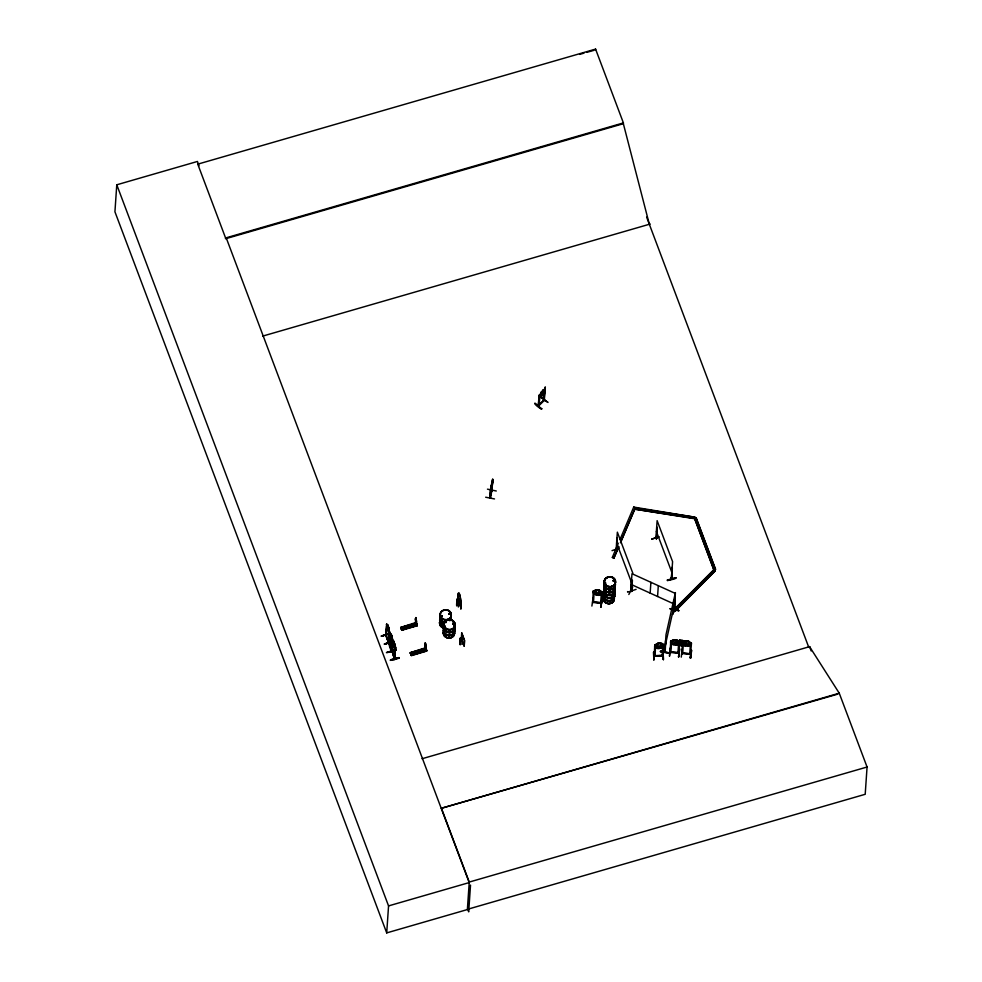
<?xml version="1.0" encoding="UTF-8"?>
<svg xmlns="http://www.w3.org/2000/svg" width="982" height="982" viewBox="0 0 982 982"><rect width="100%" height="100%" fill="white"/><g stroke="black" fill="none" stroke-linecap="round" stroke-linejoin="round"><path stroke-width="1.47" d="M415.288 618.672L415.877 625.068L416.601 621.496M425.046 643.541L425.402 650.366C426.875 647.371 424.654 638.263 426.016 646.819M424.862 644.352L425.525 650.329M665.354 651.459L664.961 650.845L665.231 652.011M665.317 651.005L664.802 652.097L666.005 634.667L675.42 592.576L674.057 610.755C671.86 608.693 674.695 611.86 674.597 609.515M199.051 165.749L197.431 161.465L116.772 184.8L114.931 211.793L386.712 932.9L467.371 909.565L469.249 882.069L441.434 808.26L839.254 693.206L867.069 767.016L865.203 794.291L467.383 909.344M225.578 237.975L225.529 238.761L623.349 123.695L623.398 122.91L595.583 49.1L197.763 164.154L225.578 237.975L623.398 122.91M390.026 633.844L381.47 636.054M384.527 644.167L391.646 642.302M389.817 632.383L388.958 644.008L389.338 631.095L388.504 642.805L385.631 635.194L386.761 624.27M385.644 634.9L385.926 635.968L386.724 624.171L387.816 625.117L387.154 626.823L389.044 631.868M388.982 642.756C390.21 648.415 381.63 621.373 388.528 642.412M389.523 633.623L387.362 630.186L386.638 624.196M386.368 624.405L387.043 624.859L385.901 635.894M388.627 641.995L388.946 631.23M388.393 642.658L388.614 641.614M388.688 639.245L389.13 630.579L387.804 625.031L386.663 624.294L387.006 624.92M392.444 639.331L391.56 650.919C386.036 643.185 391.769 632.678 387.816 625.117M389.584 635.784L389.78 632.285L391.843 635.747L392.702 640.019L391.855 650.833M391.413 635.17L391.658 638.165L390.713 635.649L391.18 634.298M393.843 641.369L395.157 648.083L393.266 643.05L393.942 641.332C385.926 638.054 400.03 676.033 392.113 650.956M392.481 640.62L393.119 641.136L392.063 651.803M392.039 652.195L392.837 640.399M392.334 652.109L391.879 650.649M394.666 658.186L395.464 647.334L394.911 658.947L392.014 651.262M393.5 646.414C391.523 634.458 392.984 649.237 395.55 649.875L393.831 641.283M396.004 649.409C391.401 651.213 376.879 655.301 396.114 649.961M399.195 658.173C391.339 658.026 383.864 663.145 399.195 658.136M416.859 623.68L400.865 627.94L416.503 623.693L416.552 622.907L416.859 623.68C416.773 626.688 414.956 618.82 417.227 625.755L401.81 630.309L400.828 627.817M403.369 626.725L404.375 629.192M404.94 626.258L405.934 628.726M406.327 625.853L407.321 628.308M386.712 932.9L388.553 905.907L116.772 184.8M407.886 625.374L408.893 627.842M425.427 649.139L426.335 648.611L410.341 653.067L411.372 655.669L426.765 651.054L425.746 648.501M411.298 655.362L426.691 650.747L426.63 650.084L425.12 651.213C421.548 648.574 427.98 646.561 424.199 648.771M411.863 652.343L412.87 654.798M414.662 623.472C418.455 621.262 412.023 623.275 415.582 625.915L415.607 625.448M412.906 652.023L413.913 654.491M415.914 617.518L415.423 619.507M416.135 618.402L416.429 621.14M416.172 622.428L400.668 627.424L416.282 623.447M415.975 617.911L416.478 621.532M414.465 651.557L415.472 654.012M416.798 623.312L415.877 623.901L416.417 622.944M416.663 624.515L416.724 623.73M417.068 625.166L401.491 629.474M417.141 625.473L401.638 629.867L417.154 625.448L417.092 624.785M415.852 651.14L416.859 653.607M417.424 650.673L418.418 653.14M425.194 643.75L425.28 642.682L424.703 643.996M425.709 647.727L410.206 652.711L425.685 648.194M425.452 649.065C426.532 648.267 426.495 649.433 425.893 649.028L410.537 653.558M425.55 648.857L426.09 648.194M426.63 650.084L411.016 654.761L426.691 650.821M441.434 808.26L837.744 694.139M456.569 605.366L456.9 599.302L458.68 598.787L458.361 607.023M458.631 599.486L458.913 600.235L457.133 600.751L456.9 599.302L458.631 598.885M456.802 606.004L457.219 600.002M458.128 594.024C457.575 620.047 456.9 574.593 461.024 601.708C460.288 623.091 462.203 591.446 458.299 593.975M458.226 604.875L458.68 598.787M459.441 599.167L458.754 599.364M462.35 638.41L462.068 637.662L460.288 638.177L460.521 639.626L462.301 639.11L462.019 638.361M459.957 644.241L460.362 638.239M460.202 644.879L460.288 638.177M461.7 632.85L464.596 640.534L464.228 645.935L464.412 640.583L461.7 632.85L461.331 638.251M461.982 638.435L462.068 637.662L462.227 638.447M461.859 644.401L462.24 638.337M462.841 637.932L462.141 638.239M490.46 497.309L490.251 498.07L490.853 486.421L489.944 498.009L491.614 489.871M490.079 497.236L490.853 486.421M490.509 497.371L490.484 496.917M491.528 485.255L491.872 482.309M491.712 490.116L491.847 490.779M492.547 480.775L492.854 479.363L491.822 491.049L492.755 479.351M491.822 491.049L492.731 479.462M496.291 491L487.465 489.159M470.525 885.077L468.696 911.848L467.714 909.246M534.957 403.295C533.84 404.118 541.72 410.095 541.818 408.647M539.093 405.37L538.259 406.094L539.057 395.243L539.83 394.874M539.891 394.936L538.492 406.29L539.179 405.222M538.652 405.873L544.31 400.325M539.584 394.69L538.259 405.983L544.335 399.932M539.855 394.862L539.155 405.615M540.886 397.354L547.993 402.46L541.107 397.133M541.769 408.843L534.945 403.32L541.499 409.163M544.359 400.226L543.463 400.717L543.991 393.905M540.935 396.9C546.164 394.494 546.164 373.307 543.709 400.902L543.93 400.435M544.642 389.903L545.035 389.498M544.789 389.302L544.065 400.104L538.75 405.1M544.31 400.411L545.108 389.4L543.267 389.707L539.216 395.5M595.522 49.886L595.583 49.1M591.888 606.066L593.091 597.915M602.187 593.938L599.02 595.313L596.099 594.859L593.165 592.821L593.288 591.103L596.393 589.765L599.425 590.145L602.297 592.22L602.175 594.024L599.069 595.362L596.025 594.982L596.393 589.765L593.275 591.189L592.674 602.383L593.496 602.408L592.76 601.585M593.496 602.408L594.184 591.078M599.081 595.276L599.364 590.268M601.426 602.752L600.481 603.353L600.726 602.567L601.45 603.427L602.199 592.232L599.376 590.182L600.653 593.324L596.651 593.852L594.773 592.6L596.43 589.9M600.64 603.414L601.414 592.109M600.898 607.293L602.089 599.069L600.972 607.072M612.019 550.657L618.979 548.128M612.351 557.445L613.983 558.022L612.351 557.445L618.304 543.206M616.782 549.92C616.279 519.024 618.488 557.359 616.168 549.036M616.794 550.165L617.162 543.783M627.547 591.569L627.694 592.22L636.103 589.36M633.721 507.08L635.342 508.001L694.79 517.17L633.721 507.08L620.059 539.376M628.824 594.503L632.654 587.224M696.213 517.895L694.519 518.717L635.096 509.216L694.544 518.373L696.213 517.895L715.522 569.13L673.161 610.35M620.538 542.395L635.366 507.669L620.514 542.739M673.848 610.755L675.162 593.361L631.991 573.709L630.726 591.029L631.622 591.434L631.88 581.982M631.573 590.55L631.696 589.261M631.622 591.434L632.42 580.35M631.929 590.317L632.347 584.081M658.959 537.031L651.778 539.044M650.158 593.116L650.894 582.314M656.553 538.124L656.369 537.976M656.32 537.547L656.541 538.688L656.983 527.125M656.541 538.688L656.848 533.766M657.044 530.783L657.253 527.813M653.631 652.122L653.828 660.199L653.558 652.085M657.572 596.491L658.308 585.689M655.62 645.162L654.773 645.113L654.196 656.357L654.184 655.522L654.994 656.234L655.669 644.928L654.798 645.199M660.432 651.741L660.542 651.078L669.393 652.809M662.187 655.117L662.187 655.915L662.74 644.536L663.611 644.72M667.33 580.067C675.481 580.055 682.208 574.998 667.343 580.117M663.132 651.594L663.415 659.634M663.022 655.399L663.636 644.622L662.838 644.671M663.132 651.569L663.402 659.45M664.888 651.287L665.71 640.51L665.195 651.999M671.344 578.533L671.479 577.747M671.504 578.288L671.725 578.987L672.167 567.424L671.393 578.999M670.006 608.914L678.844 610.706L670.08 608.607M669.393 652.748L669.294 653.398L660.444 651.68M670.313 648.206L669.491 656.013M670.755 641.209L670.092 652.465L678.906 653.19L679.605 642.019L680.698 640.583L681.68 640.755L682.527 642.682L683.423 642.24L682.699 653.558L681.938 652.772L681.876 653.57L682.539 642.314L685.571 640.853L688.615 641.123L689.929 642.989L689.83 644.266L687.793 645.113L683.938 643.726L679.912 644.388L678.046 643.185L674.033 643.824L672.154 642.633L672.24 641.344L673.824 639.798L676.819 640.031L678.046 643.185M673.321 609.712L673.247 610.436M673.37 608.509C672.179 606.189 675.591 598.284 673.983 599.597M670.767 641.295L671.627 641.283L670.878 652.49L670.055 651.704M673.934 610.743L674.978 599.13L675.125 599.904M674.425 610.767L675.285 599.192M675.444 610.902L715.178 570.665L713.853 569.609L694.544 518.373L713.828 569.953L715.154 571.008L675.444 610.902L674.118 609.847L674.401 610.497M672.572 614.388L676.132 606.815L672.596 614.413M676.426 643.456L676.549 641.651L679.667 640.215L682.723 640.497L685.608 642.486L685.485 644.204L682.318 645.677L679.311 645.444L676.426 643.456L679.311 645.444M676.524 643.456L675.788 640.203L673.701 641.479L674.609 642.989L676.598 642.498M679.495 643.701L679.704 642.019L676.77 640.068L679.593 642.105L678.758 641.921L677.924 652.821M679.802 649.053L678.587 656.848M681.275 657.13L682.122 649.09M683.938 643.726L682.662 640.632L679.667 640.313L676.549 641.651M682.723 640.497L685.608 642.486L685.387 644.18M690.53 642.891L689.708 654.245L690.751 653.619M690.702 642.915L691.402 643.124M690.383 657.952L691.586 650.158L690.8 658.186M713.828 569.953L715.522 569.13M839.254 693.206L809.573 646.659L808.628 646.929L646.635 217.108M440.992 616.586L441.47 616.107M445.214 626.614L445.153 625.755M449.51 614.118L449.29 613.32M450.529 614.18L450.333 613.517L450.149 614.155M450.603 613.983L450.026 613.198M452.874 623.214L452.665 623.987M454.003 623.325L453.524 624.233L453.451 623.275M453.046 623.877L453.242 624.184M453.659 624.208L454.101 623.595M454.273 624.11L454.261 623.484M605.207 583.308L605.931 583.21L605.28 582.817M613.075 580.595L614.327 581.369M614.487 580.632L613.91 581.283L613.333 580.411M614.658 581.16L614.388 580.362M670.645 642.891L670.657 641.185C679.704 637.465 667.048 642.289 671.578 641.369M669.528 656.246L670.276 647.985M676.426 645.113L679.593 643.726M676.463 645.248L673.419 644.965L670.546 642.891M678.918 641.958L679.605 642.019M677.899 653.091L678.955 652.514M679.704 640.362L678.132 641.909M678.525 657.068L679.348 648.807L678.611 657.032M683.349 642.253C681.324 642.13 684.417 646.635 681.668 642.829L683.362 641.725L681.14 642.523L679.163 641.295L680.636 642.731L678.881 643.873L681.152 643.026L685.203 646.07L688.259 646.266M682.318 645.591L679.323 645.358M682.6 653.546L682.736 652.846L682.502 653.582M685.497 642.498L687.572 641.295L688.382 643.603L686.393 644.094L685.436 643.333M685.596 640.988L682.441 642.375M688.21 646.303L691.279 644.806M689.695 654.196L689.745 653.521M689.806 654.245L689.843 653.533M691.132 649.912L690.309 658.161L691.23 650.121M660.505 651.336L669.368 653.042M490.988 487.281L492.203 482.8M485.66 497.223L494.511 498.93M593.374 591.213L594.135 591.594L593.288 591.103M597.4 590.243L598.394 590.28L599.253 591.864M593.57 601.733C592.023 602.027 599.376 602.064 600.726 602.617M600.456 603.304L600.616 602.641M616.463 549.81L616.61 549.085M671.087 577.87L671.307 578.545M391.192 650.17L391.204 650.244C390.934 646.193 394.138 635.391 390.296 633.66L390.762 637.625L392.1 639.969M389.289 643.431L391.879 650.44L391.29 649.753M394.273 657.879L394.641 658.64M491.074 487.305L491.786 482.96M492.645 481.057L492.031 485.427L492.62 481.131M492.007 484.777L492.461 482.052M635.072 509.548L635.366 507.669M694.519 518.717L694.814 516.827M491.258 486.507L491 487.195M665.71 640.51L665.551 641.221L666.017 640.571M678.844 610.706C677.924 607.551 672.032 610.865 674.573 610.08M491.7 482.948L492.424 479.4M492.031 485.415L490.865 488.999L491.356 487.993M489.932 497.899L491.245 492.228M491.528 490.914L491.687 490.202M665.268 645.456L674.683 603.365M542.653 390.738L541.229 394.261L543.144 392.272L542.567 390.676M440.869 616.058L441.655 616.487M449.216 613.725L450.198 613.566M449.351 614.094L450.259 613.541M452.69 623.545L454.003 623.607M454.285 623.852L452.812 624.098M614.167 581.209L614.143 580.264M614.425 581L614.462 580.497M614.008 557.69L618.758 546.569M613.983 558.022L618.734 546.9M490.337 497.911L492.105 489.846M654.969 656.271L654.871 655.534M616.156 549.601L617.359 532.158L632.801 573.144M656.541 538.222L656.172 538.75L655.89 537.964L657.13 520.656L672.584 561.643L671.344 579.049M656.541 538.578L656.32 537.989M391.843 650.722L389.105 643.284M391.167 635.98L390.591 637.367L391.548 639.883L391.474 636.827M394.236 642.412L393.77 643.762L394.715 646.279L394.555 643.247M407.235 626.221L407.174 627.24M408.119 627.191L407.911 626.185M416.773 651.52L416.712 652.539M417.362 652.662L417.78 651.827M417.657 652.49L417.706 651.692M690.604 653.975L681.729 653.067M441.041 615.886L441.262 616.475L441.274 615.824M613.419 580.301L613.382 580.583A5.708 5.106 3.9 0 1 614.462 581.602M654.049 655.546L654.184 656.32M654.122 655.964L662.973 655.51M662.875 655.829L654.086 656.283M592.649 601.941L601.475 603.108M596.32 591.495L597.412 590.157M713.853 569.609L674.143 609.503L675.469 610.558M684.037 642.449L685.608 640.902M655.951 537.535L656.221 538.701M407.1 626.406L407.898 626.258M416.638 651.692L417.583 651.643M450.357 614.266L449.216 614.315M614.487 581.246L614.351 581.454A5.622 5.02 3.9 0 0 613.431 580.472L613.541 580.202M613.468 580.485L613.149 581.221M673.186 609.957L674.192 610.509M654.675 645.113L657.842 643.271L660.849 643.063C667.465 644.413 661.082 649.532 657.461 648.451L654.663 646.794M654.785 645.211L657.854 643.357L660.849 643.063L662.077 645.996L658.05 647.224L656.172 646.316L657.854 643.357M660.456 648.243L663.611 646.316M682.478 643.063L680.489 643.541L679.532 642.793M599.204 592.612L598.198 593.165L596.27 592.244M674.425 610.301L673.333 610.08M407.837 627.363L408.242 626.528M449.56 613.173L449.302 613.946M452.997 623.091L454.31 623.509M631.549 591.459L630.751 590.636M544.126 400.042L543.844 400.447M400.803 627.768L416.221 623.202M416.429 623.705L401 628.259L400.754 627.559L401.748 630.088M401.613 629.818L417.178 624.982M410.402 653.214L425.979 648.623M426.384 648.979L425.942 648.243M411.151 655.117L426.704 650.28M592.772 601.549L592.674 602.383L601.365 603.414M658.762 536.626L651.803 539.143M672.424 568.112L671.872 567.51M262.746 336.09L650.28 224.006M457.182 600.051L459.441 599.057M388.037 626.209L388.602 630.063L388.356 627.056M387.362 630.186L386.613 625.89M388.332 632.703L389.498 633.525M381.482 636.311L389.866 633.402M381.335 635.894L390.026 633.574L381.458 636.201M390.848 634.826L390.087 636.655L391.99 641.688M392.076 640.399L391.818 637.428M389.572 634.028L391.401 640.902M389.928 637.109L390.517 639.957M391.523 641.725L384.379 643.996L391.671 642.142M392.972 641.602L384.416 644.082M392.432 643.345L391.364 642.51M396.016 649.458L387.595 652.502L396.163 649.838M462.915 638.14L460.239 638.877L460.558 639.552L462.227 639.073M399.073 657.78L390.517 660.248L399.06 657.535M808.591 646.831L809.524 646.561L811.193 650.968M422.039 758.742L809.573 646.659M469.249 882.069L867.069 767.016M388.553 905.907L469.212 882.585L226.461 238.491M579.625 54.378L583.971 53.151M586.855 52.341L594.085 50.291M417.375 652.588L416.712 652.465M545.182 389.461L543.242 389.78L544.065 391.83L542.727 394.15L540.223 395.795L541.291 391.757M541.045 396.875L539.093 397.207L540.972 396.826M670.718 652.478L670.866 651.778M678.157 652.355L678.022 653.14M678.832 652.858L669.957 652.011M690.506 654.319L691.5 643.112L688.566 641.172M654.564 646.819L657.51 648.402L660.493 648.194M662.997 655.117L662.052 655.104L662.187 655.878M654.994 655.669L661.991 655.276M449.916 613.063L449.02 614.241M691.365 643.21L690.53 643.038M670.952 651.901L677.948 652.539M682.748 652.993L689.732 653.644M681.79 653.472L690.493 654.356L690.653 653.607M390.738 638.852L391.843 641.7M391.253 638.386L391.879 638.816M391.069 638.214L390.713 638.852M631.082 590.415L631.659 590.636M631.647 589.716L631.917 590.415M394.543 658.934L395.464 647.384M632.273 580.595L631.684 580.018L630.825 591.103M631.254 584.499L673.124 603.574M682.33 643.996L685.252 646.033M392.555 641.627L391.487 640.792L392.579 641.725L391.708 637.453M392.469 643.443L390.394 639.994M394.543 648.906L395.636 649.838M631.794 589.384L631.622 590.501M393.119 640.976L392.788 640.546M616.168 549.515L616.438 550.202M696.189 518.238L715.497 569.474M656.393 531.446L671.848 572.432M616.622 542.948L632.064 583.946M458.594 599.56L458.827 600.198M458.901 601.929L460.828 607.048M458.238 600.702L460.656 607.109M456.851 600.002L457.133 600.751M462.78 642.093L464.228 645.935M462.117 640.865L464.044 645.984M391.732 637.453L389.67 634.004L390.529 638.275M392.567 639.957L391.83 635.747M395.059 647.457L395.758 648.132L394.887 643.861M417.215 625.73L417.031 625.252M411.028 654.785L411.311 655.436M410.206 652.735L410.488 653.312M675.874 577.809L667.478 580.681M623.349 123.695L649.335 224.277M388.676 627.658L389.547 631.929M662.654 651.397L663.329 659.671M659.818 643.468L660.616 645.542L658.627 646.316L657.719 644.953L658.836 643.529M450.983 615.984A5.708 5.106 3.9 0 1 450.689 619.875M445.938 622.649A5.708 5.106 3.9 0 1 440.452 615.223M440.317 618.402A5.622 5.02 3.9 0 0 444.257 625.608A5.708 5.106 3.9 0 1 440.255 618.194M450.038 617.973A5.622 5.02 3.9 0 1 450.971 620.452M444.269 625.35A5.622 5.02 3.9 0 0 449.67 632.666A5.622 5.02 3.9 0 0 453.979 624.92A5.634 5.033 3.9 0 1 449.67 632.678A5.634 5.033 3.9 0 1 444.257 625.35A5.708 5.106 3.9 0 1 440.267 618.046M441.09 616.942A5.708 5.106 3.9 0 1 442.207 616.082A5.622 5.02 3.9 0 0 441.176 616.831A5.634 5.033 3.9 0 1 442.268 615.972M450.137 617.604A5.708 5.106 3.9 0 1 451.082 620.121M441.078 617.101A5.708 5.106 3.9 0 1 442.207 616.242M450.124 617.764A5.708 5.106 3.9 0 1 451.069 620.28M450.713 618.66A5.622 5.02 3.9 0 1 450.996 619.949A5.634 5.033 3.9 0 0 450.726 618.66M440.182 620.747A5.597 4.996 3.9 0 0 444.11 627.915A5.622 5.02 3.9 0 0 448.762 635.133A5.622 5.02 3.9 0 0 454.457 628.59M440.132 620.894A5.646 5.045 3.9 0 0 444.085 628.124A5.708 5.106 3.9 0 0 449.486 635.55A5.708 5.106 3.9 0 0 453.856 627.682M454.273 631.573A5.646 5.045 3.9 0 1 447.829 638.054A5.646 5.045 3.9 0 1 444.686 629.732A5.646 5.045 3.9 0 0 447.829 637.944A5.622 5.02 3.9 0 0 454.249 631.586A5.646 5.045 3.9 0 1 447.829 637.944A5.622 5.02 3.9 0 1 444.711 629.757M454.261 631.414A5.622 5.02 3.9 0 1 447.841 637.87A5.622 5.02 3.9 0 1 444.723 629.585M454.065 624.712A5.708 5.106 3.9 0 1 449.682 632.58A5.708 5.106 3.9 0 1 444.195 625.141M453.868 627.535A5.708 5.106 3.9 0 1 449.498 635.403A5.708 5.106 3.9 0 1 443.999 627.964M454.077 624.552A5.708 5.106 3.9 0 1 449.695 632.42A5.708 5.106 3.9 0 1 444.208 624.994M454.666 625.608A5.622 5.02 3.9 0 1 448.97 632.163A5.622 5.02 3.9 0 1 444.294 624.859M614.904 585.935A5.708 5.106 3.9 0 1 609.122 592.588A5.708 5.106 3.9 0 1 604.372 585.174M613.983 587.285A5.597 4.996 3.9 0 1 609.687 595.006A5.597 4.996 3.9 0 1 604.311 587.715M615.113 582.964A5.708 5.106 3.9 0 1 609.319 589.617A5.708 5.106 3.9 0 1 604.581 582.191M613.468 580.743A5.708 5.106 3.9 0 1 614.45 581.749M614.842 585.64A5.622 5.02 3.9 0 1 609.147 592.183A5.622 5.02 3.9 0 1 604.482 584.879M614.916 585.788A5.708 5.106 3.9 0 1 609.135 592.441A5.708 5.106 3.9 0 1 604.384 585.014M615.113 582.805A5.708 5.106 3.9 0 1 609.331 589.458A5.708 5.106 3.9 0 1 604.593 582.044M615.333 583.946A5.622 5.02 3.9 0 1 609.356 589.2A5.622 5.02 3.9 0 1 604.212 583.136M614.229 594.626A5.622 5.02 3.9 0 1 607.809 601.082A5.622 5.02 3.9 0 1 604.679 592.797M614.327 594.429A5.708 5.106 3.9 0 1 607.797 600.984A5.708 5.106 3.9 0 1 604.63 592.563M603.255 597.437A5.597 4.996 3.9 0 0 608.374 603.476A5.597 4.996 3.9 0 0 614.327 598.247A5.646 5.045 3.9 0 1 608.374 603.586A5.646 5.045 3.9 0 1 603.206 597.596A5.622 5.02 3.9 0 0 608.361 603.66A5.646 5.045 3.9 0 0 614.364 598.419A5.622 5.02 3.9 0 1 608.361 603.66A5.646 5.045 3.9 0 1 603.206 597.498M613.946 587.727A5.597 4.996 3.9 0 1 609.662 595.448A5.597 4.996 3.9 0 1 604.274 588.157M614.523 591.446A5.708 5.106 3.9 0 1 608.005 598.001A5.708 5.106 3.9 0 1 604.826 589.593M614.425 591.643A5.622 5.02 3.9 0 1 608.742 598.198A5.622 5.02 3.9 0 1 604.065 590.894M614.339 594.282A5.708 5.106 3.9 0 1 607.809 600.837A5.708 5.106 3.9 0 1 604.642 592.416M614.536 591.299A5.708 5.106 3.9 0 1 608.754 597.952A5.708 5.106 3.9 0 1 604.016 590.526M402.338 626.946L403.332 629.597L402.338 626.946M601.328 592.244L602.101 592.625L601.328 592.244M442.06 618.451A5.622 5.02 3.9 0 0 451.278 615.775A5.622 5.02 3.9 0 0 443.962 609.932A5.622 5.02 3.9 0 0 442.06 618.451A5.646 5.045 3.9 0 0 451.29 615.898A5.646 5.045 3.9 0 0 443.95 610.031A5.646 5.045 3.9 0 0 442.035 618.574M442.06 618.685A5.597 4.996 3.9 0 0 451.241 616.033A5.597 4.996 3.9 0 0 443.95 610.215A5.597 4.996 3.9 0 0 442.06 618.685M449.83 620.599A5.634 5.033 3.9 0 0 450.934 615.677A5.622 5.02 3.9 0 1 449.817 620.599M440.55 614.928A5.634 5.033 3.9 0 0 445.963 622.257A5.622 5.02 3.9 0 1 440.562 614.928M450.603 620.01A5.622 5.02 3.9 0 0 451.069 618.783A5.634 5.033 3.9 0 1 450.615 620.023M440.525 615.432A5.622 5.02 3.9 0 0 444.465 622.637A5.634 5.033 3.9 0 1 440.513 615.419M440.353 617.911A5.622 5.02 3.9 0 0 444.294 625.117A5.634 5.033 3.9 0 1 440.341 617.899M440.145 620.906A5.634 5.033 3.9 0 0 444.085 628.124A5.622 5.02 3.9 0 1 440.145 620.906M448.725 635.636A5.622 5.02 3.9 0 0 454.421 629.081A5.634 5.033 3.9 0 1 448.725 635.649A5.634 5.033 3.9 0 1 444.048 628.333A5.622 5.02 3.9 0 0 448.725 635.636M445.803 628.37A5.622 5.02 3.9 0 0 455.022 625.706A5.646 5.045 3.9 0 0 447.694 619.851A5.646 5.045 3.9 0 0 445.791 628.394A5.646 5.045 3.9 0 0 455.034 625.718A5.622 5.02 3.9 0 0 447.706 619.863A5.622 5.02 3.9 0 0 445.803 628.37M445.803 628.615A5.597 4.996 3.9 0 0 454.973 625.964A5.597 4.996 3.9 0 0 447.694 620.145A5.597 4.996 3.9 0 0 445.803 628.615M445.779 628.48A5.646 5.045 3.9 0 0 455.034 625.804A5.646 5.045 3.9 0 0 447.694 619.949A5.646 5.045 3.9 0 0 445.779 628.48M609.11 592.686A5.622 5.02 3.9 0 0 614.806 586.131A5.634 5.033 3.9 0 1 609.11 592.698A5.634 5.033 3.9 0 1 604.433 585.382A5.622 5.02 3.9 0 0 609.11 592.686M609.675 595.215A5.646 5.045 3.9 0 0 614.008 587.432A5.622 5.02 3.9 0 1 609.675 595.202A5.646 5.045 3.9 0 1 604.261 587.862A5.622 5.02 3.9 0 0 609.675 595.202M606.189 585.419A5.622 5.02 3.9 0 0 615.407 582.756A5.646 5.045 3.9 0 0 608.079 576.9A5.646 5.045 3.9 0 0 606.164 585.444A5.646 5.045 3.9 0 0 615.419 582.866A5.646 5.045 3.9 0 0 608.079 576.999A5.622 5.02 3.9 0 0 606.189 585.419M615.407 582.756A5.622 5.02 3.9 0 0 608.091 576.913A5.646 5.045 3.9 0 0 606.164 585.542A5.646 5.045 3.9 0 0 615.419 582.768M606.176 585.665A5.597 4.996 3.9 0 0 615.358 583.013A5.61 5.008 3.9 0 0 608.079 577.183A5.61 5.008 3.9 0 0 606.176 585.677A5.61 5.008 3.9 0 0 615.37 583.013A5.597 4.996 3.9 0 0 608.079 577.195A5.597 4.996 3.9 0 0 606.176 585.665M608.582 589.605A5.622 5.02 3.9 0 0 615.297 584.45A5.634 5.033 3.9 0 1 608.582 589.617A5.634 5.033 3.9 0 1 604.642 582.4A5.622 5.02 3.9 0 0 608.582 589.605M607.846 600.579A5.622 5.02 3.9 0 0 614.266 594.122A5.634 5.033 3.9 0 1 607.833 600.591A5.634 5.033 3.9 0 1 604.703 592.281A5.622 5.02 3.9 0 0 607.846 600.579M608.766 597.694A5.622 5.02 3.9 0 0 614.462 591.152A5.634 5.033 3.9 0 1 608.766 597.707A5.634 5.033 3.9 0 1 604.09 590.391A5.622 5.02 3.9 0 0 608.766 597.694"/></g></svg>
